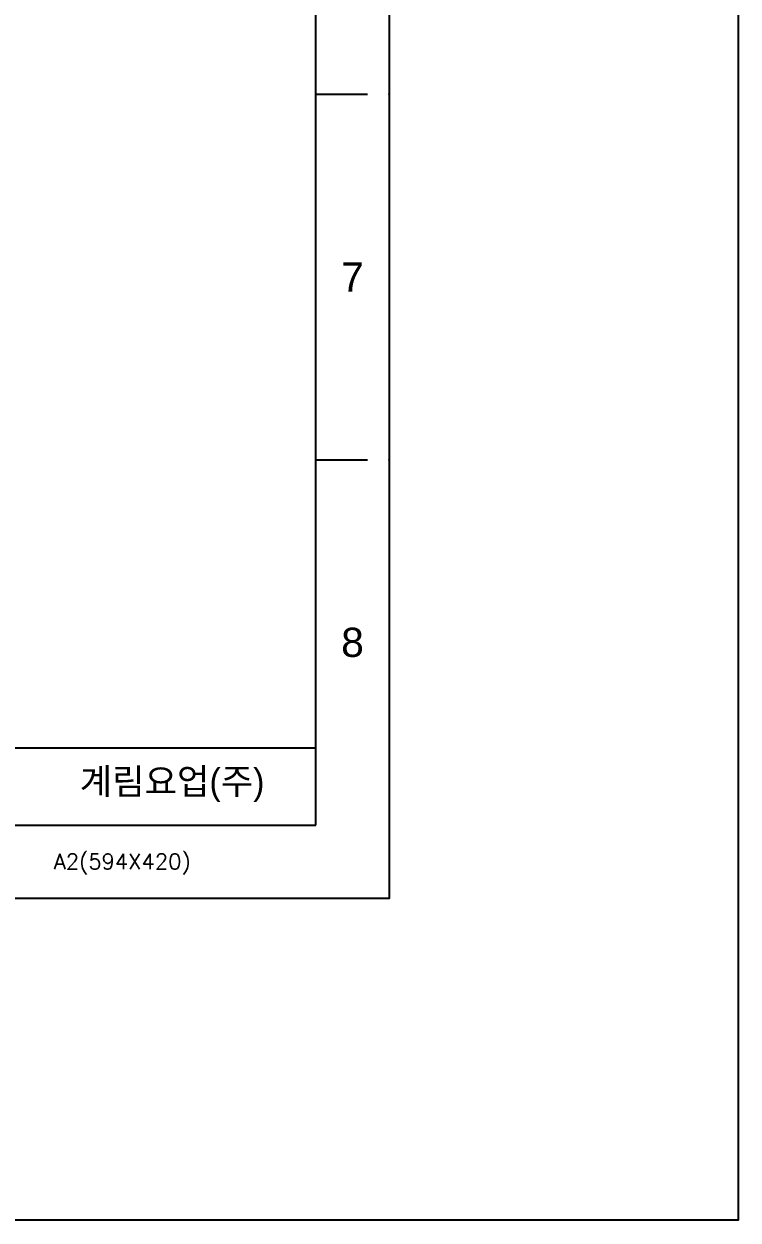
# Model space of a CAD drawing. Header units: millimetres. Extents: x 120 to 1856, y -818 to 764.
# Drawn here: x 989 to 1127.1, y -818.2 to -586.8 of the extents above; entities that cross this region are included whole.
import ezdxf

# ---------------------------------------------------------------- set-up
doc = ezdxf.new("R2010")
doc.units = ezdxf.units.MM
doc.header["$LTSCALE"] = 0.1
doc.linetypes.add('CENTERX2', pattern=[101.6, 63.5, -12.7, 12.7, -12.7])
for name, color, linetype in [('5', 2, 'Continuous'), ('DIM', 3, 'Continuous'), ('FORM', 7, 'Continuous'), ('TEXT', 2, 'Continuous')]:
    doc.layers.add(name, color=color, linetype=linetype)
doc.styles.add('ROMANS', font='romans')
doc.styles.get("Standard").update_dxf_attribs({"font": 'arial.ttf'})

msp = doc.modelspace()

# ---------------------------------------------------------------- linework, layer by layer
for p, q in [((1045.4998, -741.7905), (1045.4998, -176.134)), ((1045.4998, -600.3764), (1055.4998, -600.3764)), ((1045.4998, -671.0835), (1055.4998, -671.0835)), ((653.7826, -741.7905), (1045.4998, -741.7905))]:
    msp.add_line(p, q)
msp.add_lwpolyline([(639.6412, -161.9925), (1059.6412, -161.9925), (1059.6412, -755.9319), (639.6412, -755.9319)], close=True)
for p in [(1059.6412, -600.3764), (1059.6412, -671.0835)]:
    msp.add_point(p)
at = {"layer": 'DIM'}
msp.add_lwpolyline([(581.1483, -96.6258), (1127.1313, -96.6258), (1127.1313, -818.1661), (581.1483, -818.1661)], close=True, dxfattribs=at)
at = {"layer": 'FORM'}
msp.add_line((774.9998, -726.7905), (1045.4998, -726.7905), dxfattribs=at)

# ---------------------------------------------------------------- texts
at = {"char_height": 5.6566, "attachment_point": 5}
for s, insert in [('7', (1052.5705, -635.7299)), ('8', (1052.5705, -706.437))]:
    msp.add_mtext_dynamic_manual_height_columns(s, width=50, gutter_width=12.5, heights=[0], dxfattribs=dict(at, insert=insert))
at = {"layer": '5', "style": 'ROMANS'}
msp.add_text(' A2(594X420)', height=3, dxfattribs=at).set_placement((992.7451, -750.3032))
at = {"layer": 'TEXT', "linetype": 'CENTERX2', "insert": (1017.6764, -734.0489), "char_height": 5, "attachment_point": 5}
msp.add_mtext_dynamic_manual_height_columns('{\\fHYGothic-Medium|b0|i0|c129|p18;계림요업(주)}', width=60, gutter_width=12.5, heights=[0], dxfattribs=at)

doc.saveas('drawing.dxf')
